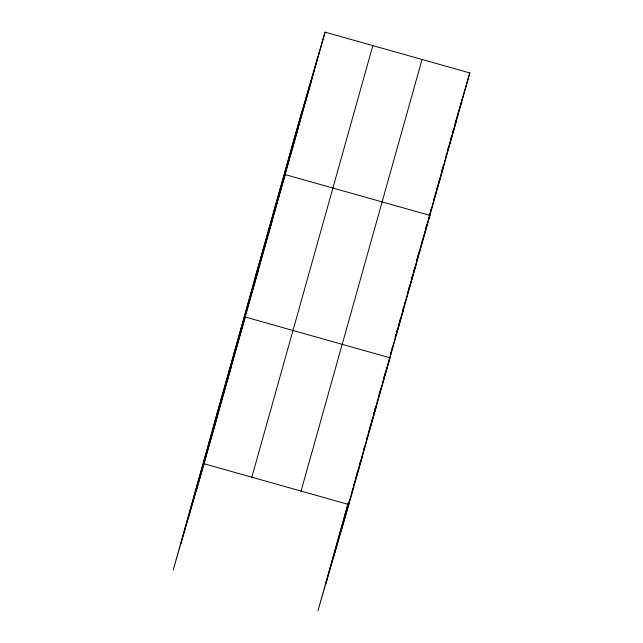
<?xml version="1.0" encoding="UTF-8"?>
<svg xmlns="http://www.w3.org/2000/svg" width="643" height="643" viewBox="0 0 643 643"><rect width="100%" height="100%" fill="white"/><g stroke="black" fill="none" stroke-linecap="round" stroke-linejoin="round"><path stroke-width="0.96" d="M180.852 543.681L301.848 112.075M188.753 516.498L309.741 84.9M196.412 490.119L317.409 58.513M325.069 32.15L294.181 138.462L173.192 570.06L204.072 463.756L325.069 32.15L469.808 72.94L348.819 504.538L317.931 610.85L348.048 503.429M251.839 477.219L372.836 45.613M301.053 491.083L422.049 59.477M325.599 584.471L348.184 503.903M333.492 557.288L349.623 499.74M352.042 491.107L352.854 488.23M353.393 486.317L354.197 483.44M355.274 479.598L356.077 476.72M356.616 474.807L357.428 471.93M359.847 463.298L360.651 460.42M363.608 449.867L364.412 446.989M366.831 438.357L367.643 435.48M368.182 433.559L368.986 430.681M370.063 426.848L370.866 423.97M371.405 422.049L372.209 419.172M373.286 415.338L374.097 412.46M375.432 407.694L374.628 410.539L376.002 405.829M379.153 394.4L380.487 389.65M383.678 378.261L385.012 373.511M390.606 353.57L391.402 350.724M391.933 348.819L392.736 345.974M395.132 337.43L395.927 334.577M396.458 332.68L397.261 329.835M398.322 326.033L399.118 323.188M399.657 321.283L400.452 318.438M402.848 309.894L403.643 307.041M404.182 305.144L404.977 302.298M407.373 293.747L408.168 290.901M408.707 289.004L409.503 286.151M411.898 277.607L412.693 274.762M413.232 272.857L414.558 268.115M416.423 261.468L417.219 258.615M417.757 256.718L419.083 251.968M421.478 243.424L422.282 240.578M426.004 227.284L426.807 224.431M429.202 215.887L429.998 213.042M430.529 211.137L431.332 208.292M433.728 199.748L434.523 196.895M435.054 194.998L435.858 192.153M436.918 188.351L437.714 185.506M438.253 183.601L439.048 180.755M441.444 172.211L442.239 169.358M442.778 167.461L443.574 164.616M445.969 156.072L446.764 153.219M447.303 151.322L448.629 146.572M450.494 139.925L451.29 137.08M452.359 133.278L453.154 130.433M341.16 530.909L368.584 433.077M395.606 336.683L382.296 384.16L389.955 357.797L245.208 317.007L214.328 423.319M462.148 99.303L422.226 241.728L429.886 215.365L285.138 174.583L254.25 280.887M304.099 105.991L311.759 79.628M290.789 153.468L298.448 127.105M264.169 248.423L271.828 222.06M250.858 295.901L258.518 269.53M223.836 392.286L231.496 365.923M210.124 441.202L217.784 414.839M455.035 123.802L456.401 119.092M456.948 117.203L458.322 112.493M458.869 110.612L469.808 72.94M448.846 146.781L456.506 120.41M435.536 194.258L443.196 167.887M416.479 261.516L418.119 255.866M418.392 254.925L419.758 250.207M420.305 248.327L421.953 242.676L395.871 335.734L403.265 310.32M408.916 289.205L416.576 262.842M373.318 415.073L374.105 412.356M377.095 402.06L377.915 399.239M378.462 397.35L382.022 385.101L368.849 432.12L376.243 406.714M354.872 481.993L362.531 455.63M204.072 463.756L348.819 504.538"/></g></svg>
